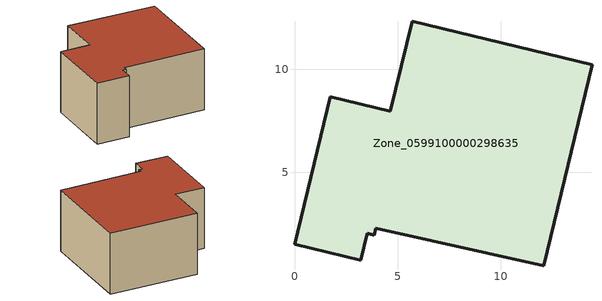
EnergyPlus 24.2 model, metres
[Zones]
Zone_0599100000298635
 floor ground (C_G): 3.94,2.28 3.87,1.96 3.53,2.04 3.22,0.74 0,1.52 1.73,8.67 4.65,7.96 5.71,12.32 14.43,10.21 12.08,0.48 z0
 wall outside (C_F): 4.65,7.96 1.73,8.67 0,1.52 3.22,0.74 3.53,2.04 3.87,1.96 3.94,2.28 12.08,0.48 14.43,10.21 5.71,12.32 4.65,7.96 z0:6.24
 roof outside (C_R): 3.94,2.28 12.08,0.48 14.43,10.21 5.71,12.32 4.65,7.96 1.73,8.67 0,1.52 3.22,0.74 3.53,2.04 3.87,1.96 z6.24
[BUILDING]
Pand.0599100000298635: North Axis=0; Terrain=City; Loads Convergence Tolerance Value=0.04; Temperature Convergence Tolerance Value=0.4; Solar Distribution=FullExterior; Maximum Number of Warmup Days=25; Minimum Number of Warmup Days=1
[Site:Location]
Rotterdam.The.Hague.AP_ZH_NLD Design_Conditions: Latitude=51.96; Longitude=4.45; Time Zone=1; Elevation=-4.5
[SITE:GROUNDTEMPERATURE:BUILDINGSURFACE]
18, 18, 18, 18, 18, 18, 18, 18, 18, 18, 18, 18
[MATERIAL] Thermal Absorptance=0.9; Solar Absorptance=0.7; Visible Absorptance=0.7
Name | Roughness | Thickness | Conductivity | Density | Specific Heat
G.D.1992-2005 | MediumSmooth | 0.15 | 0.06 | 540 | 1210
F.D.1992-2005 | Rough | 0.3 | 0.12 | 1920 | 840
R.D.1992-2005 | MediumRough | 0.2 | 0.08 | 1500 | 1000
[CONSTRUCTION]
C_G: G.D.1992-2005
C_F: F.D.1992-2005
C_R: R.D.1992-2005
[ZONE]
Zone_0599100000298635: Type=1; Multiplier=1; Ceiling Height=Autocalculate; Volume=Autocalculate; Floor Area=autocalculate; Part of Total Floor Area=Yes
[ZONEINFILTRATION:DESIGNFLOWRATE]
Infil_Zone_0599100000298635: Zone or ZoneList or Space or SpaceList=Zone_0599100000298635; Schedule=AlwaysOn; Design Flow Rate Calculation Method=Flow/Area; Flow Rate per Floor Area=0.0021; Constant Term Coefficient=1; Temperature Term Coefficient=0; Velocity Term Coefficient=0; Velocity Squared Term Coefficient=0
[HVACTEMPLATE:ZONE:IDEALLOADSAIRSYSTEM]
Zone_0599100000298635: Maximum Heating Supply Air Temperature=50; Minimum Cooling Supply Air Temperature=13; Maximum Heating Supply Air Humidity Ratio=0.0156; Minimum Cooling Supply Air Humidity Ratio=0.0077; Heating Limit=NoLimit; Cooling Limit=NoLimit; Dehumidification Control Type=ConstantSensibleHeatRatio; Cooling Sensible Heat Ratio=0.7; Dehumidification Setpoint=60; Humidification Control Type=None; Humidification Setpoint=30; Outdoor Air Method=None; Outdoor Air Flow Rate per Person=0.00944; Outdoor Air Flow Rate per Zone Floor Area=0; Outdoor Air Flow Rate per Zone=0; Demand Controlled Ventilation Type=None; Outdoor Air Economizer Type=NoEconomizer; Heat Recovery Type=None; Sensible Heat Recovery Effectiveness=0.7; Latent Heat Recovery Effectiveness=0.65
[ZONECONTROL:THERMOSTAT]
ThermostatControl_Zone_0599100000298635: Zone or ZoneList=Zone_0599100000298635; Control Type Schedule=DualSetpointControlType; Control 1=Thermostat_Zone_0599100000298635; Temperature Difference Between Cutout And Setpoint=0
[THERMOSTATSETPOINT:DUALSETPOINT]
Thermostat_Zone_0599100000298635: Heating Setpoint Temperature Schedule=HeatingSetpoint_Zone_0599100000298635; Cooling Setpoint Temperature Schedule=CoolingSetpoint_Zone_0599100000298635
[SCHEDULE:COMPACT]
HeatingSetpoint_Zone_0599100000298635: Through: 12/31, For: AllDays, Until: 24:00, 21
CoolingSetpoint_Zone_0599100000298635: Through: 12/31, For: AllDays, Until: 24:00, 24
DualSetpointControlType: Through: 12/31, For: AllDays, Until: 24:00, 4
AlwaysOn: Through: 12/31, For: AllDays, Until: 24:00, 1
